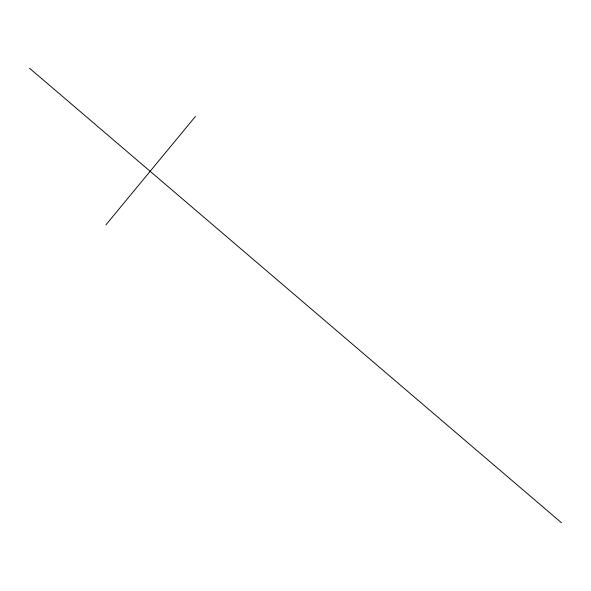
<?xml version="1.0" encoding="UTF-8"?>
<svg xmlns="http://www.w3.org/2000/svg" width="591" height="591" viewBox="0 0 591 591"><rect width="100%" height="100%" fill="white"/><g stroke="black" fill="none" stroke-linecap="round" stroke-linejoin="round"><path stroke-width="0.89" d="M105.885 224.89L195.451 116.42M29.55 68.253L561.45 522.747"/></g></svg>
